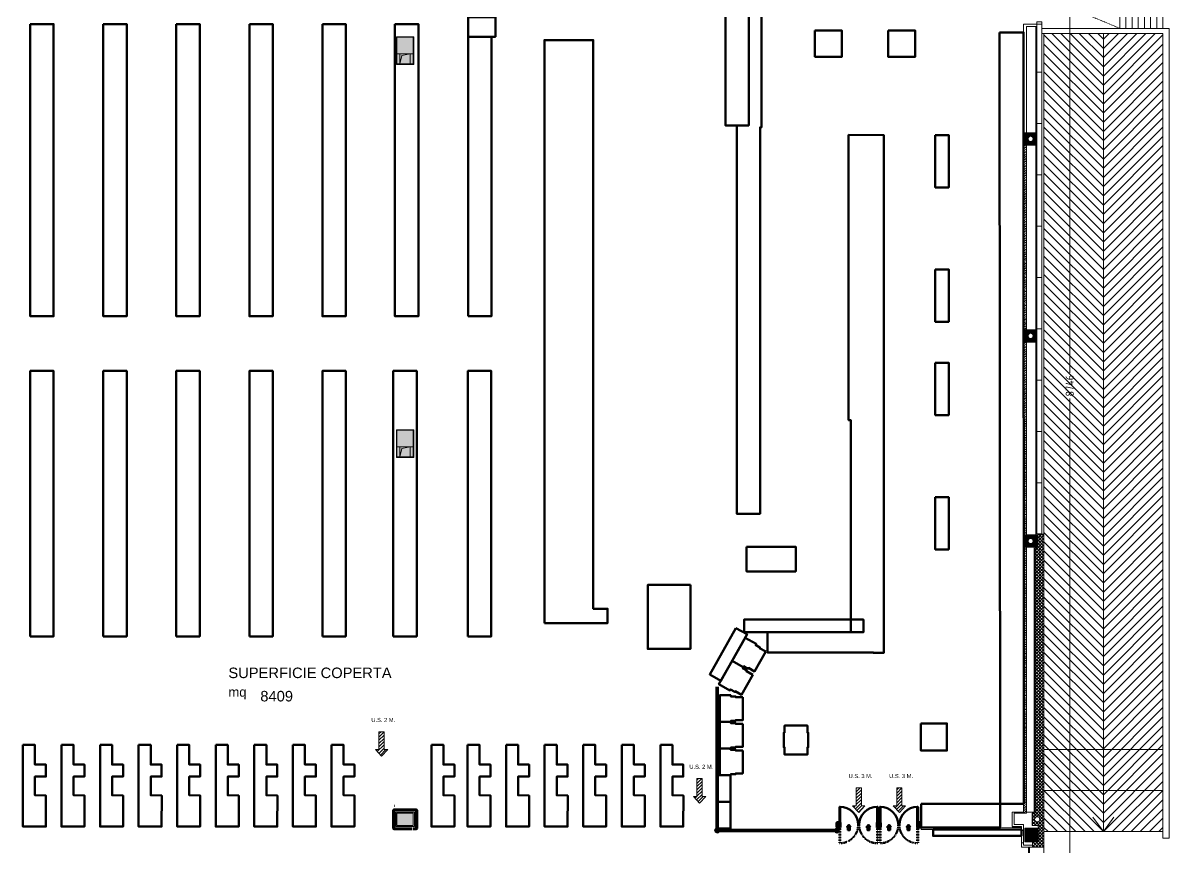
# Model space of a CAD drawing. Header units: millimetres. Extents: x 153 to 11230, y 154 to 10357.
# Drawn here: x 5411 to 10998, y 2504 to 6520 of the extents above; entities that cross this region are included whole.
import ezdxf
from ezdxf.enums import TextEntityAlignment as Align

# ---------------------------------------------------------------- set-up
doc = ezdxf.new("R2010")
doc.units = ezdxf.units.MM
for name, pattern in [('HIDDEN', [9.525, 6.35, -3.175]), ('HIDDEN1', [0.1, 0.05, -0.05]), ('HIDDEN3', [0.25, 0.125, -0.125]), ('PUNTEGGIATA', [0.2, 0, -0.2])]:
    doc.linetypes.add(name, pattern=pattern)
doc.layers.get('Defpoints').update_dxf_attribs({"lineweight": 0})
for name, color, linetype, lineweight in [('410_STRUTTURE_001-AM_0', 7, 'Continuous', 0), ('420_MURATURE_001-AM_0', 4, 'Continuous', 0), ('430_TAVOLATI_001-AM_0', 3, 'Continuous', 0), ('434_CARTONGESSI_001-AM_0', 54, 'Continuous', 0), ('438_FOROMETRIE_001-AM_0', 7, 'Continuous', 0), ('440_ALTRI_ELEMENTI_001-AM_0', 31, 'Continuous', 50), ('441_SERRAMENTI_001-AM_0', 1, 'Continuous', 0), ('445_QUOTE_ALTIMETRICHE_001-AM_0', 2, 'Continuous', 0), ('449_ASCENSORI_RAMPE_001-AM_0', 43, 'Continuous', 0), ('461_LAYOUT_SCHEMA_001-AM_0', 11, 'Continuous', 50), ('471_TESTI_POLIGONI_001-AM_0', 221, 'Continuous', 0), ('480_CAMPITURE_SIMB_REI_001-AM_0', 30, 'Continuous', 0), ('481_SIMBOLI_VVF_001-AM_0', 30, 'Continuous', 0), ('490_CAMPITURE_001-AM_0', 9, 'Continuous', 0), ('491_OMBREGGIATURE_001-AM_0', 253, 'Continuous', 0), ('AM_0', 7, 'Continuous', 50)]:
    doc.layers.add(name, color=color, linetype=linetype, lineweight=lineweight)
doc.styles.add('AREA', font='arial.ttf')
doc.styles.get("Standard").update_dxf_attribs({"font": 'isocp.shx'})
doc.dimstyles.new('QUOTE 100', dxfattribs={"dimtxt": 20, "dimasz": 10, "dimexe": 20, "dimexo": 50, "dimgap": 10, "dimtad": 0, "dimlfac": 0.01, "dimzin": 1, "dimtxsty": 'Standard', "dimblk": 'ARCHTICK', "dimcen": 10, "dimclrd": 256, "dimclre": 256, "dimclrt": 256, "dimadec": 0, "dimazin": 0, "dimtfac": 1, "dimtofl": 0, "dimtmove": 1, "dimatfit": 3, "dimfxl": 1, "dimtolj": 1, "dimtzin": 0, "dimlwd": -1, "dimlwe": -1, "dimarcsym": 0})
pattern_1 = [(45, (15182.442, -17305.76), (-11.313708, 11.313708), []), (45, (15193.756, -17305.76), (-11.313708, 11.313708), [8, -4])]

# ---------------------------------------------------------------- blocks, each defined once
blk = doc.blocks.new('_ArchTick')
at = {"layer": 'AM_0', "color": 0, "const_width": 0.15}
blk.add_lwpolyline([(-0.5, -0.5), (0.5, 0.5)], dxfattribs=at)
blk = doc.blocks.new('*D107')
at = {"layer": '445_QUOTE_ALTIMETRICHE_001-AM_0', "transparency": 16777216}
for p, q in [((10390.4, 9125.2), (10534.1, 9125.2)), ((10514.1, 9125.2), (10514.1, 4815.2)), ((10514.1, 379.2), (10514.1, 4689.2)), ((10390.4, 379.2), (10534.1, 379.2))]:
    blk.add_line(p, q, dxfattribs=at)
at = {"layer": 'Defpoints', "color": 0, "transparency": 16777216}
for p in [(10340.4, 9125.2), (10340.4, 379.2), (10514.1, 379.2)]:
    blk.add_point(p, dxfattribs=at)
at = {"layer": '445_QUOTE_ALTIMETRICHE_001-AM_0', "transparency": 16777216, "xscale": 10, "yscale": 10, "zscale": 10}
for p, rotation in [((10514.1, 9125.2), 90), ((10514.1, 379.2), 270)]:
    blk.add_blockref('_ArchTick', p, dxfattribs=dict(at, rotation=rotation))
at = {"layer": '445_QUOTE_ALTIMETRICHE_001-AM_0', "transparency": 16777216, "insert": (10514.1, 4752.2), "char_height": 40, "attachment_point": 5, "rotation": 90}
blk.add_mtext('\\A1;8746', dxfattribs=at)
blk = doc.blocks.new('SUP-LOC')
at = {"style": 'AREA'}
blk.add_text('mq', height=20, dxfattribs=at).set_placement((7.7, -17.4))
for tag, p in [('NAME_LOC', (7.7, 22.3)), ('AREA_AREA', (62.9, -17.4))]:
    blk.add_attdef(tag, p, '', height=20, dxfattribs=at)
blk = doc.blocks.new('FRECCIA US ORIZZONTALE')
h = blk.add_hatch()
h.set_pattern_fill('ANSI31', color=256, scale=7, style=0)
h.set_pattern_definition([(45, (-5619.863, -3114.928), (-15.71545, 15.71545), [])])
h.paths.add_polyline_path([(0, 0), (-60, 65), (-25, 65), (-25, 240), (25, 240), (25, 65), (60, 65)])
blk.add_lwpolyline([(0, 0), (-60, 65), (-25, 65), (-25, 240), (25, 240), (25, 65), (60, 65)], close=True)
blk = doc.blocks.new('US')
at = {"rotation": 270}
blk.add_blockref('FRECCIA US ORIZZONTALE', (50, 0), dxfattribs=at)
blk = doc.blocks.new('A$C2b1de3b8')
h = blk.add_hatch(color=256)
h.dxf.hatch_style = 1
h.paths.add_polyline_path([(11.5, 100.5), (11.3, 100.7), (11, 100.9), (10.7, 101.1), (10.4, 101.2), (10.1, 101.2), (9.8, 101.3), (9.5, 101.3), (9.2, 101.3), (8.9, 101.2), (8.6, 101.2), (8.3, 101.1), (8, 100.9), (7.7, 100.7), (7.5, 100.5), (7.3, 100.3), (7.1, 100.1), (6.9, 99.8), (6.8, 99.5), (6.6, 99.2), (6.6, 98.9), (6.5, 98.6), (6.5, 98.3), (6.5, 98), (6.6, 97.7), (6.6, 97.4), (6.8, 97.1), (6.9, 96.8), (7.1, 96.5), (7.3, 96.3), (7.5, 96.1), (7.7, 95.9), (8, 95.7), (8.3, 95.6), (8.6, 95.5), (8.9, 95.4), (9.2, 95.3), (9.5, 95.3), (9.8, 95.3), (10.1, 95.4), (10.4, 95.5), (10.7, 95.6), (11, 95.7), (11.3, 95.9), (11.5, 96.1), (11.7, 96.3), (11.9, 96.5), (12.1, 96.8), (12.2, 97.1), (12.4, 97.4), (12.4, 97.7), (12.5, 98), (12.5, 98.3), (12.5, 98.6), (12.4, 98.9), (12.4, 99.2), (12.2, 99.5), (12.1, 99.8), (11.9, 100.1), (11.7, 100.3)])
h.paths.add_polyline_path([(11.7, 98.8), (11.7, 97.8), (7.2, 97.8), (7.2, 98.8)], flags=16)
h = blk.add_hatch(color=256)
h.dxf.hatch_style = 1
h.paths.add_polyline_path([(12.4, 78.8), (12.4, 79.1), (12.5, 79.4), (12.5, 79.7), (12.5, 80), (12.4, 80.3), (12.4, 80.6), (12.2, 80.9), (12.1, 81.2), (11.9, 81.5), (11.7, 81.7), (11.5, 81.9), (11.3, 82.1), (11, 82.3), (10.7, 82.4), (10.4, 82.5), (10.1, 82.6), (9.8, 82.7), (9.5, 82.7), (9.2, 82.7), (8.9, 82.6), (8.6, 82.5), (8.3, 82.4), (8, 82.3), (7.7, 82.1), (7.5, 81.9), (7.3, 81.7), (7.1, 81.5), (6.9, 81.2), (6.8, 80.9), (6.6, 80.6), (6.6, 80.3), (6.5, 80), (6.5, 79.7), (6.5, 79.4), (6.6, 79.1), (6.6, 78.8), (6.8, 78.5), (6.9, 78.2), (7.1, 77.9), (7.3, 77.7), (7.5, 77.5), (7.7, 77.3), (8, 77.1), (8.3, 76.9), (8.6, 76.8), (8.9, 76.8), (9.2, 76.7), (9.5, 76.7), (9.8, 76.7), (10.1, 76.8), (10.4, 76.8), (10.7, 76.9), (11, 77.1), (11.3, 77.3), (11.5, 77.5), (11.7, 77.7), (11.9, 77.9), (12.1, 78.2), (12.2, 78.5)])
h.paths.add_polyline_path([(10.2, 77.7), (8.7, 77.7), (8.7, 79.7), (7.5, 79.7), (9.5, 81.7), (11.5, 79.7), (10.2, 79.7)], flags=16)
h = blk.add_hatch(color=256)
h.dxf.hatch_style = 1
h.paths.add_polyline_path([(207.5, 100.5), (207.3, 100.7), (207, 100.9), (206.7, 101.1), (206.4, 101.2), (206.1, 101.2), (205.8, 101.3), (205.5, 101.3), (205.2, 101.3), (204.9, 101.2), (204.6, 101.2), (204.3, 101.1), (204, 100.9), (203.7, 100.7), (203.5, 100.5), (203.3, 100.3), (203.1, 100.1), (202.9, 99.8), (202.8, 99.5), (202.6, 99.2), (202.6, 98.9), (202.5, 98.6), (202.5, 98.3), (202.5, 98), (202.6, 97.7), (202.6, 97.4), (202.8, 97.1), (202.9, 96.8), (203.1, 96.5), (203.3, 96.3), (203.5, 96.1), (203.7, 95.9), (204, 95.7), (204.3, 95.6), (204.6, 95.5), (204.9, 95.4), (205.2, 95.3), (205.5, 95.3), (205.8, 95.3), (206.1, 95.4), (206.4, 95.5), (206.7, 95.6), (207, 95.7), (207.3, 95.9), (207.5, 96.1), (207.7, 96.3), (207.9, 96.5), (208.1, 96.8), (208.2, 97.1), (208.4, 97.4), (208.4, 97.7), (208.5, 98), (208.5, 98.3), (208.5, 98.6), (208.4, 98.9), (208.4, 99.2), (208.2, 99.5), (208.1, 99.8), (207.9, 100.1), (207.7, 100.3)])
h.paths.add_polyline_path([(207.7, 98.8), (207.7, 97.8), (203.2, 97.8), (203.2, 98.8)], flags=16)
h = blk.add_hatch(color=256)
h.dxf.hatch_style = 1
h.paths.add_polyline_path([(208.4, 78.8), (208.4, 79.1), (208.5, 79.4), (208.5, 79.7), (208.5, 80), (208.4, 80.3), (208.4, 80.6), (208.2, 80.9), (208.1, 81.2), (207.9, 81.5), (207.7, 81.7), (207.5, 81.9), (207.3, 82.1), (207, 82.3), (206.7, 82.4), (206.4, 82.5), (206.1, 82.6), (205.8, 82.7), (205.5, 82.7), (205.2, 82.7), (204.9, 82.6), (204.6, 82.5), (204.3, 82.4), (204, 82.3), (203.7, 82.1), (203.5, 81.9), (203.3, 81.7), (203.1, 81.5), (202.9, 81.2), (202.8, 80.9), (202.6, 80.6), (202.6, 80.3), (202.5, 80), (202.5, 79.7), (202.5, 79.4), (202.6, 79.1), (202.6, 78.8), (202.8, 78.5), (202.9, 78.2), (203.1, 77.9), (203.3, 77.7), (203.5, 77.5), (203.7, 77.3), (204, 77.1), (204.3, 76.9), (204.6, 76.8), (204.9, 76.8), (205.2, 76.7), (205.5, 76.7), (205.8, 76.7), (206.1, 76.8), (206.4, 76.8), (206.7, 76.9), (207, 77.1), (207.3, 77.3), (207.5, 77.5), (207.7, 77.7), (207.9, 77.9), (208.1, 78.2), (208.2, 78.5)])
h.paths.add_polyline_path([(206.2, 77.7), (204.7, 77.7), (204.7, 79.7), (203.5, 79.7), (205.5, 81.7), (207.5, 79.7), (206.2, 79.7)], flags=16)
h = blk.add_hatch(color=256)
h.dxf.hatch_style = 1
h.paths.add_polyline_path([(403.5, 100.5), (403.3, 100.7), (403, 100.9), (402.7, 101.1), (402.4, 101.2), (402.1, 101.2), (401.8, 101.3), (401.5, 101.3), (401.2, 101.3), (400.9, 101.2), (400.6, 101.2), (400.3, 101.1), (400, 100.9), (399.7, 100.7), (399.5, 100.5), (399.3, 100.3), (399.1, 100.1), (398.9, 99.8), (398.8, 99.5), (398.6, 99.2), (398.6, 98.9), (398.5, 98.6), (398.5, 98.3), (398.5, 98), (398.6, 97.7), (398.6, 97.4), (398.8, 97.1), (398.9, 96.8), (399.1, 96.5), (399.3, 96.3), (399.5, 96.1), (399.7, 95.9), (400, 95.7), (400.3, 95.6), (400.6, 95.5), (400.9, 95.4), (401.2, 95.3), (401.5, 95.3), (401.8, 95.3), (402.1, 95.4), (402.4, 95.5), (402.7, 95.6), (403, 95.7), (403.3, 95.9), (403.5, 96.1), (403.7, 96.3), (403.9, 96.5), (404.1, 96.8), (404.2, 97.1), (404.4, 97.4), (404.4, 97.7), (404.5, 98), (404.5, 98.3), (404.5, 98.6), (404.4, 98.9), (404.4, 99.2), (404.2, 99.5), (404.1, 99.8), (403.9, 100.1), (403.7, 100.3)])
h.paths.add_polyline_path([(403.7, 98.8), (403.7, 97.8), (399.2, 97.8), (399.2, 98.8)], flags=16)
h = blk.add_hatch(color=256)
h.dxf.hatch_style = 1
h.paths.add_polyline_path([(404.4, 78.8), (404.4, 79.1), (404.5, 79.4), (404.5, 79.7), (404.5, 80), (404.4, 80.3), (404.4, 80.6), (404.2, 80.9), (404.1, 81.2), (403.9, 81.5), (403.7, 81.7), (403.5, 81.9), (403.3, 82.1), (403, 82.3), (402.7, 82.4), (402.4, 82.5), (402.1, 82.6), (401.8, 82.7), (401.5, 82.7), (401.2, 82.7), (400.9, 82.6), (400.6, 82.5), (400.3, 82.4), (400, 82.3), (399.7, 82.1), (399.5, 81.9), (399.3, 81.7), (399.1, 81.5), (398.9, 81.2), (398.8, 80.9), (398.6, 80.6), (398.6, 80.3), (398.5, 80), (398.5, 79.7), (398.5, 79.4), (398.6, 79.1), (398.6, 78.8), (398.8, 78.5), (398.9, 78.2), (399.1, 77.9), (399.3, 77.7), (399.5, 77.5), (399.7, 77.3), (400, 77.1), (400.3, 76.9), (400.6, 76.8), (400.9, 76.8), (401.2, 76.7), (401.5, 76.7), (401.8, 76.7), (402.1, 76.8), (402.4, 76.8), (402.7, 76.9), (403, 77.1), (403.3, 77.3), (403.5, 77.5), (403.7, 77.7), (403.9, 77.9), (404.1, 78.2), (404.2, 78.5)])
h.paths.add_polyline_path([(402.2, 77.7), (400.7, 77.7), (400.7, 79.7), (399.5, 79.7), (401.5, 81.7), (403.5, 79.7), (402.2, 79.7)], flags=16)
at = {"linetype": 'Continuous'}
for points in [[(14, 102), (14, 176)], [(18, 101.7), (18, 176)], [(197, 101.7), (197, 176)], [(201, 102), (201, 176)], [(210, 102), (210, 176)], [(214, 101.7), (214, 176)], [(393, 101.7), (393, 176)], [(397, 102), (397, 176)], [(0, 100), (0, 78)], [(0.6, 101.4), (9.5, 92.5)], [(0.6, 76.6), (9.5, 85.5)], [(17, 102), (2, 102)], [(2, 76), (17, 76)], [(18.4, 101.4), (9.5, 92.5)], [(9.5, 92.5), (9.5, 85.5)], [(18.4, 76.6), (9.5, 85.5)], [(19, 78), (19, 100)], [(196, 78), (196, 100)], [(196.6, 101.4), (205.5, 92.5)], [(196.6, 76.6), (205.5, 85.5)], [(198, 102), (213, 102)], [(213, 76), (198, 76)], [(214.4, 101.4), (205.5, 92.5)], [(205.5, 92.5), (205.5, 85.5)], [(214.4, 76.6), (205.5, 85.5)], [(215, 78), (215, 100)], [(392, 78), (392, 100)], [(392.6, 101.4), (401.5, 92.5)], [(392.6, 76.6), (401.5, 85.5)], [(394, 102), (409, 102)], [(409, 76), (394, 76)], [(410.4, 101.4), (401.5, 92.5)], [(401.5, 92.5), (401.5, 85.5)], [(410.4, 76.6), (401.5, 85.5)], [(411, 100), (411, 78)]]:
    blk.add_lwpolyline(points, dxfattribs=at)
for points in [[(12.5, 98.3), (12.5, 98.6), (12.4, 98.9), (12.4, 99.2), (12.2, 99.5), (12.1, 99.8), (11.9, 100.1), (11.7, 100.3), (11.5, 100.5), (11.3, 100.7), (11, 100.9), (10.7, 101.1), (10.4, 101.2), (10.1, 101.2), (9.8, 101.3), (9.5, 101.3), (9.2, 101.3), (8.9, 101.2), (8.6, 101.2), (8.3, 101.1), (8, 100.9), (7.7, 100.7), (7.5, 100.5), (7.3, 100.3), (7.1, 100.1), (6.9, 99.8), (6.8, 99.5), (6.6, 99.2), (6.6, 98.9), (6.5, 98.6), (6.5, 98.3), (6.5, 98), (6.6, 97.7), (6.6, 97.4), (6.8, 97.1), (6.9, 96.8), (7.1, 96.5), (7.3, 96.3), (7.5, 96.1), (7.7, 95.9), (8, 95.7), (8.3, 95.6), (8.6, 95.5), (8.9, 95.4), (9.2, 95.3), (9.5, 95.3), (9.8, 95.3), (10.1, 95.4), (10.4, 95.5), (10.7, 95.6), (11, 95.7), (11.3, 95.9), (11.5, 96.1), (11.7, 96.3), (11.9, 96.5), (12.1, 96.8), (12.2, 97.1), (12.4, 97.4), (12.4, 97.7), (12.5, 98)], [(12.5, 79.7), (12.5, 80), (12.4, 80.3), (12.4, 80.6), (12.2, 80.9), (12.1, 81.2), (11.9, 81.5), (11.7, 81.7), (11.5, 81.9), (11.3, 82.1), (11, 82.3), (10.7, 82.4), (10.4, 82.5), (10.1, 82.6), (9.8, 82.7), (9.5, 82.7), (9.2, 82.7), (8.9, 82.6), (8.6, 82.5), (8.3, 82.4), (8, 82.3), (7.7, 82.1), (7.5, 81.9), (7.3, 81.7), (7.1, 81.5), (6.9, 81.2), (6.8, 80.9), (6.6, 80.6), (6.6, 80.3), (6.5, 80), (6.5, 79.7), (6.5, 79.4), (6.6, 79.1), (6.6, 78.8), (6.8, 78.5), (6.9, 78.2), (7.1, 77.9), (7.3, 77.7), (7.5, 77.5), (7.7, 77.3), (8, 77.1), (8.3, 76.9), (8.6, 76.8), (8.9, 76.8), (9.2, 76.7), (9.5, 76.7), (9.8, 76.7), (10.1, 76.8), (10.4, 76.8), (10.7, 76.9), (11, 77.1), (11.3, 77.3), (11.5, 77.5), (11.7, 77.7), (11.9, 77.9), (12.1, 78.2), (12.2, 78.5), (12.4, 78.8), (12.4, 79.1), (12.5, 79.4)], [(7.2, 98.8), (11.7, 98.8), (11.7, 97.8), (7.2, 97.8)], [(7.5, 79.7), (9.5, 81.7), (11.5, 79.7), (10.2, 79.7), (10.2, 77.7), (8.7, 77.7), (8.7, 79.7)], [(70, 79), (65, 79), (65, 64), (55, 64), (55, 79), (50, 79), (60, 89)], [(165, 79), (160, 79), (160, 64), (150, 64), (150, 79), (145, 79), (155, 89)], [(208.5, 98.3), (208.5, 98.6), (208.4, 98.9), (208.4, 99.2), (208.2, 99.5), (208.1, 99.8), (207.9, 100.1), (207.7, 100.3), (207.5, 100.5), (207.3, 100.7), (207, 100.9), (206.7, 101.1), (206.4, 101.2), (206.1, 101.2), (205.8, 101.3), (205.5, 101.3), (205.2, 101.3), (204.9, 101.2), (204.6, 101.2), (204.3, 101.1), (204, 100.9), (203.7, 100.7), (203.5, 100.5), (203.3, 100.3), (203.1, 100.1), (202.9, 99.8), (202.8, 99.5), (202.6, 99.2), (202.6, 98.9), (202.5, 98.6), (202.5, 98.3), (202.5, 98), (202.6, 97.7), (202.6, 97.4), (202.8, 97.1), (202.9, 96.8), (203.1, 96.5), (203.3, 96.3), (203.5, 96.1), (203.7, 95.9), (204, 95.7), (204.3, 95.6), (204.6, 95.5), (204.9, 95.4), (205.2, 95.3), (205.5, 95.3), (205.8, 95.3), (206.1, 95.4), (206.4, 95.5), (206.7, 95.6), (207, 95.7), (207.3, 95.9), (207.5, 96.1), (207.7, 96.3), (207.9, 96.5), (208.1, 96.8), (208.2, 97.1), (208.4, 97.4), (208.4, 97.7), (208.5, 98)], [(208.5, 79.7), (208.5, 80), (208.4, 80.3), (208.4, 80.6), (208.2, 80.9), (208.1, 81.2), (207.9, 81.5), (207.7, 81.7), (207.5, 81.9), (207.3, 82.1), (207, 82.3), (206.7, 82.4), (206.4, 82.5), (206.1, 82.6), (205.8, 82.7), (205.5, 82.7), (205.2, 82.7), (204.9, 82.6), (204.6, 82.5), (204.3, 82.4), (204, 82.3), (203.7, 82.1), (203.5, 81.9), (203.3, 81.7), (203.1, 81.5), (202.9, 81.2), (202.8, 80.9), (202.6, 80.6), (202.6, 80.3), (202.5, 80), (202.5, 79.7), (202.5, 79.4), (202.6, 79.1), (202.6, 78.8), (202.8, 78.5), (202.9, 78.2), (203.1, 77.9), (203.3, 77.7), (203.5, 77.5), (203.7, 77.3), (204, 77.1), (204.3, 76.9), (204.6, 76.8), (204.9, 76.8), (205.2, 76.7), (205.5, 76.7), (205.8, 76.7), (206.1, 76.8), (206.4, 76.8), (206.7, 76.9), (207, 77.1), (207.3, 77.3), (207.5, 77.5), (207.7, 77.7), (207.9, 77.9), (208.1, 78.2), (208.2, 78.5), (208.4, 78.8), (208.4, 79.1), (208.5, 79.4)], [(203.2, 98.8), (207.7, 98.8), (207.7, 97.8), (203.2, 97.8)], [(203.5, 79.7), (205.5, 81.7), (207.5, 79.7), (206.2, 79.7), (206.2, 77.7), (204.7, 77.7), (204.7, 79.7)], [(266, 79), (261, 79), (261, 64), (251, 64), (251, 79), (246, 79), (256, 89)], [(361, 79), (356, 79), (356, 64), (346, 64), (346, 79), (341, 79), (351, 89)], [(404.5, 98.3), (404.5, 98.6), (404.4, 98.9), (404.4, 99.2), (404.2, 99.5), (404.1, 99.8), (403.9, 100.1), (403.7, 100.3), (403.5, 100.5), (403.3, 100.7), (403, 100.9), (402.7, 101.1), (402.4, 101.2), (402.1, 101.2), (401.8, 101.3), (401.5, 101.3), (401.2, 101.3), (400.9, 101.2), (400.6, 101.2), (400.3, 101.1), (400, 100.9), (399.7, 100.7), (399.5, 100.5), (399.3, 100.3), (399.1, 100.1), (398.9, 99.8), (398.8, 99.5), (398.6, 99.2), (398.6, 98.9), (398.5, 98.6), (398.5, 98.3), (398.5, 98), (398.6, 97.7), (398.6, 97.4), (398.8, 97.1), (398.9, 96.8), (399.1, 96.5), (399.3, 96.3), (399.5, 96.1), (399.7, 95.9), (400, 95.7), (400.3, 95.6), (400.6, 95.5), (400.9, 95.4), (401.2, 95.3), (401.5, 95.3), (401.8, 95.3), (402.1, 95.4), (402.4, 95.5), (402.7, 95.6), (403, 95.7), (403.3, 95.9), (403.5, 96.1), (403.7, 96.3), (403.9, 96.5), (404.1, 96.8), (404.2, 97.1), (404.4, 97.4), (404.4, 97.7), (404.5, 98)], [(404.5, 79.7), (404.5, 80), (404.4, 80.3), (404.4, 80.6), (404.2, 80.9), (404.1, 81.2), (403.9, 81.5), (403.7, 81.7), (403.5, 81.9), (403.3, 82.1), (403, 82.3), (402.7, 82.4), (402.4, 82.5), (402.1, 82.6), (401.8, 82.7), (401.5, 82.7), (401.2, 82.7), (400.9, 82.6), (400.6, 82.5), (400.3, 82.4), (400, 82.3), (399.7, 82.1), (399.5, 81.9), (399.3, 81.7), (399.1, 81.5), (398.9, 81.2), (398.8, 80.9), (398.6, 80.6), (398.6, 80.3), (398.5, 80), (398.5, 79.7), (398.5, 79.4), (398.6, 79.1), (398.6, 78.8), (398.8, 78.5), (398.9, 78.2), (399.1, 77.9), (399.3, 77.7), (399.5, 77.5), (399.7, 77.3), (400, 77.1), (400.3, 76.9), (400.6, 76.8), (400.9, 76.8), (401.2, 76.7), (401.5, 76.7), (401.8, 76.7), (402.1, 76.8), (402.4, 76.8), (402.7, 76.9), (403, 77.1), (403.3, 77.3), (403.5, 77.5), (403.7, 77.7), (403.9, 77.9), (404.1, 78.2), (404.2, 78.5), (404.4, 78.8), (404.4, 79.1), (404.5, 79.4)], [(399.2, 98.8), (403.7, 98.8), (403.7, 97.8), (399.2, 97.8)], [(399.5, 79.7), (401.5, 81.7), (403.5, 79.7), (402.2, 79.7), (402.2, 77.7), (400.7, 77.7), (400.7, 79.7)]]:
    blk.add_lwpolyline(points, close=True, dxfattribs=at)
at = {"linetype": 'HIDDEN1', "ltscale": 0.25, "flags": 128}
for points in [[(13, 76), (13, 102)], [(202, 76), (202, 102)], [(209, 76), (209, 102)], [(398, 76), (398, 102)]]:
    blk.add_lwpolyline(points, dxfattribs=at)
at = {"linetype": 'HIDDEN1', "flags": 128}
for points in [[(14, 87.5), (14, 2)], [(18, 87.5), (18, 2)], [(197, 87.5), (197, 2)], [(201, 87.5), (201, 2)], [(210, 87.5), (210, 2)], [(214, 87.5), (214, 2)], [(393, 87.5), (393, 2)], [(397, 87.5), (397, 2)]]:
    blk.add_lwpolyline(points, dxfattribs=at)
at = {"linetype": 'PUNTEGGIATA', "ltscale": 2.5}
for centre in [(16, 89), (199, 89), (212, 89), (395, 89)]:
    blk.add_circle(centre, 2.5, dxfattribs=at)
at = {"linetype": 'Continuous'}
for centre, radius, start, end in [((16, 176), 2, 0, 180), ((16, 89), 89, 0, 90), ((212, 176), 2, 0, 180), ((212, 89), 89, 0, 90), ((2, 78), 2, 180, 270), ((17, 100), 2, 0, 90), ((198, 78), 2, 180, 270), ((213, 100), 2, 0, 90), ((394, 78), 2, 180, 270), ((409, 100), 2, 0, 90)]:
    blk.add_arc(centre, radius, start, end, dxfattribs=at)
at = {"linetype": 'Continuous', "extrusion": (0, 0, -1)}
for centre, radius, start, end in [((-199, 89), 89, 0, 90), ((-199, 176), 2, 0, 180), ((-395, 89), 89, 0, 90), ((-395, 176), 2, 0, 180), ((-2, 100), 2, 0, 90), ((-17, 78), 2, 180, 270), ((-198, 100), 2, 0, 90), ((-213, 78), 2, 180, 270), ((-394, 100), 2, 0, 90), ((-409, 78), 2, 180, 270)]:
    blk.add_arc(centre, radius, start, end, dxfattribs=at)
at = {"linetype": 'HIDDEN1', "extrusion": (0, 0, -1)}
for centre, radius, end in [((-16, 89), 89, 270), ((-212, 89), 89, 270), ((-199, 2), 2, 0), ((-395, 2), 2, 0)]:
    blk.add_arc(centre, radius, 180, end, dxfattribs=at)
at = {"linetype": 'HIDDEN1'}
for centre, radius, end in [((199, 89), 89, 270), ((395, 89), 89, 270), ((16, 2), 2, 0), ((212, 2), 2, 0)]:
    blk.add_arc(centre, radius, 180, end, dxfattribs=at)
for points in [[(60, 89), (50, 79), (70, 79)], [(55, 79), (65, 79), (55, 64), (65, 64)], [(155, 89), (145, 79), (165, 79)], [(150, 79), (160, 79), (150, 64), (160, 64)], [(256, 89), (246, 79), (266, 79)], [(251, 79), (261, 79), (251, 64), (261, 64)], [(351, 89), (341, 79), (361, 79)], [(346, 79), (356, 79), (346, 64), (356, 64)]]:
    blk.add_solid(points)

msp = doc.modelspace()

# ---------------------------------------------------------------- hatches: boundary and pattern name
at = {"layer": '410_STRUTTURE_001-AM_0'}
h = msp.add_hatch(color=256, dxfattribs=at)
h.paths.add_polyline_path([(7314.315, 6450.208), (7274.315, 6450.208), (7274.315, 6422.77, -0.41421356), (7286.815, 6410.27), (7314.315, 6410.27)])
h.paths.add_polyline_path([(7274.315, 6450.208), (7234.315, 6450.208), (7234.315, 6410.27), (7261.815, 6410.27, -0.41421356), (7274.315, 6422.77)])
h.paths.add_polyline_path([(7274.315, 6397.77, -0.41274985), (7261.816, 6410.208), (7234.315, 6410.208), (7234.315, 6370.208), (7274.315, 6370.208)])
h.paths.add_polyline_path([(7314.315, 6410.208), (7286.815, 6410.208, -0.41274985), (7274.315, 6397.77), (7274.315, 6370.208), (7299.315, 6370.208), (7314.315, 6370.208)])
h.paths.add_polyline_path([(7286.815, 6410.208), (7274.315, 6410.208), (7274.315, 6397.77, 0.41274985)])
h.paths.add_polyline_path([(7274.315, 6422.77), (7274.315, 6410.27), (7286.815, 6410.27, 0.41421356)])
h.paths.add_polyline_path([(7274.315, 6422.77, 0.41421356), (7261.815, 6410.27), (7274.315, 6410.27)], flags=16)
h.paths.add_polyline_path([(7274.315, 6410.208), (7261.816, 6410.208, 0.41274985), (7274.315, 6397.77)], flags=17)
h = msp.add_hatch(color=256, dxfattribs=at)
h.paths.add_polyline_path([(10323.315, 5985.205), (10293.315, 5985.205), (10293.315, 5955.205), (10310.815, 5955.205, -0.41421356), (10323.315, 5967.705)])
h.paths.add_polyline_path([(10353.315, 5985.205), (10323.315, 5985.205), (10323.315, 5967.705, -0.41421356), (10335.815, 5955.205), (10353.315, 5955.205)])
h.paths.add_polyline_path([(10353.315, 5955.205), (10335.815, 5955.205, -0.41421356), (10323.315, 5942.705), (10323.315, 5925.205), (10353.315, 5925.205)])
h.paths.add_polyline_path([(10323.315, 5942.705, -0.41421356), (10310.815, 5955.205), (10293.315, 5955.205), (10293.315, 5925.205), (10323.315, 5925.205)])
h = msp.add_hatch(color=256, dxfattribs=at)
h.paths.add_polyline_path([(10323.315, 5025.205), (10293.315, 5025.205), (10293.315, 4995.205), (10310.815, 4995.205, -0.41421356), (10323.315, 5007.705)])
h.paths.add_polyline_path([(10353.315, 5025.205), (10323.315, 5025.205), (10323.315, 5007.705, -0.41421356), (10335.815, 4995.205), (10353.315, 4995.205)])
h.paths.add_polyline_path([(10353.315, 4995.205), (10335.815, 4995.205, -0.41421356), (10323.315, 4982.705), (10323.315, 4965.205), (10353.315, 4965.205)])
h.paths.add_polyline_path([(10323.315, 4982.705, -0.41421356), (10310.815, 4995.205), (10293.315, 4995.205), (10293.315, 4965.205), (10323.315, 4965.205)])
h = msp.add_hatch(color=256, dxfattribs=at)
h.paths.add_polyline_path([(7314.315, 4535.208), (7274.315, 4535.208), (7274.315, 4507.708, -0.41421356), (7286.815, 4495.208), (7314.315, 4495.208)])
h.paths.add_polyline_path([(7274.315, 4507.708), (7274.315, 4495.208), (7286.815, 4495.208, 0.41421356)], flags=16)
h.paths.add_polyline_path([(7274.315, 4507.708, 0.41421356), (7261.815, 4495.208), (7274.315, 4495.208)])
h.paths.add_polyline_path([(7274.315, 4495.208), (7261.815, 4495.208, 0.41421356), (7274.315, 4482.708)], flags=17)
h.paths.add_polyline_path([(7286.815, 4495.208), (7274.315, 4495.208), (7274.315, 4482.708, 0.41421356)], flags=16)
h.paths.add_polyline_path([(7314.315, 4495.208), (7286.815, 4495.208, -0.41421356), (7274.315, 4482.708), (7274.315, 4455.208), (7314.315, 4455.208)])
h.paths.add_polyline_path([(7274.315, 4535.208), (7234.315, 4535.208), (7234.315, 4495.208), (7261.815, 4495.208, -0.41421356), (7274.315, 4507.708)])
h.paths.add_polyline_path([(7274.315, 4482.708, -0.41421356), (7261.815, 4495.208), (7234.315, 4495.208), (7234.315, 4455.208), (7274.315, 4455.208)])
h = msp.add_hatch(color=256, dxfattribs=at)
h.paths.add_polyline_path([(10323.315, 4025.208), (10293.315, 4025.208), (10293.315, 3995.208), (10310.815, 3995.208, -0.41421356), (10323.315, 4007.708)])
h.paths.add_polyline_path([(10353.315, 4025.208), (10323.315, 4025.208), (10323.315, 4007.708, -0.41421356), (10335.815, 3995.208), (10353.315, 3995.208)])
h.paths.add_polyline_path([(10353.315, 3995.208), (10335.815, 3995.208, -0.41421356), (10323.315, 3982.708), (10323.315, 3965.208), (10353.315, 3965.208)])
h.paths.add_polyline_path([(10323.315, 3982.708, -0.41421356), (10310.815, 3995.208), (10293.315, 3995.208), (10293.315, 3965.208), (10323.315, 3965.208)])
msp.add_hatch(color=256, dxfattribs=at).paths.add_polyline_path([(10295.315, 2596.617), (10355.315, 2596.617), (10355.315, 2529.208), (10295.315, 2529.208)])
at = {"layer": '490_CAMPITURE_001-AM_0'}
h = msp.add_hatch(dxfattribs=at)
h.set_pattern_fill('ANSI31', color=256, scale=10, angle=90, style=0)
h.set_pattern_definition([(135, (10678.315, 2579.208), (-22.45064, -22.45064), [])])
h.paths.add_polyline_path([(10678.315, 6468.534), (10388.315, 6468.534), (10388.315, 2579.208), (10678.315, 2579.208)])
h = msp.add_hatch(dxfattribs=at)
h.set_pattern_fill('ANSI31', color=256, scale=10, style=0)
h.set_pattern_definition([(45, (10678.315, 2579.208), (-22.45064, 22.45064), [])])
h.paths.add_polyline_path([(10968.315, 6468.534), (10678.315, 6468.534), (10678.315, 2579.208), (10968.315, 2579.208)])
h = msp.add_hatch(dxfattribs=at)
h.set_pattern_fill('ANSI33', color=256, scale=64, style=0)
h.set_pattern_definition(pattern_1)
h.paths.add_polyline_path([(10289.315, 4995.205), (10293.315, 4995.205), (10293.315, 5025.205), (10302.815, 5025.205), (10302.815, 5925.205), (10293.315, 5925.205), (10293.315, 5955.205), (10289.315, 5955.205)])
h = msp.add_hatch(dxfattribs=at)
h.set_pattern_fill('ANSI33', color=256, scale=64, style=0)
h.set_pattern_definition(pattern_1)
h.paths.add_polyline_path([(10302.815, 4495.208), (10289.315, 4495.208), (10289.315, 3995.208), (10293.315, 3995.208), (10293.315, 4025.208), (10302.815, 4025.208)])
h.paths.add_polyline_path([(10289.315, 4495.208), (10302.815, 4495.208), (10302.815, 4965.205), (10293.315, 4965.205), (10293.315, 4995.205), (10289.315, 4995.205)])
h = msp.add_hatch(dxfattribs=at)
h.set_pattern_fill('ANSI37', color=256, scale=90, style=0)
h.set_pattern_definition([(45, (15182.442, -17305.759), (-7.954951, 7.954951), []), (135, (15182.442, -17305.759), (-7.954951, -7.954951), [])])
h.paths.add_polyline_path([(10358.315, 3995.208), (10388.315, 3995.208), (10388.315, 4029.208), (10358.315, 4029.208)])
h.paths.add_polyline_path([(10388.315, 3995.208), (10358.315, 3995.208), (10358.315, 3960.208), (10345.315, 3960.208), (10345.315, 2669.208), (10330.315, 2669.208), (10330.315, 2639.208), (10343.029, 2639.208, -1.00013498), (10368.029, 2639.208), (10388.315, 2639.208)])
h.paths.add_polyline_path([(10360.315, 2529.208), (10333.315, 2529.208), (10333.315, 2504.208), (10388.315, 2504.208), (10388.315, 2639.208), (10368.029, 2639.208, -0.99986504), (10343.029, 2639.208), (10330.315, 2639.208), (10330.315, 2609.208), (10360.315, 2609.208)])
at = {"layer": '490_CAMPITURE_001-AM_0', "linetype": 'Continuous'}
h = msp.add_hatch(dxfattribs=at)
h.set_pattern_fill('ANSI37', color=256, scale=75, style=0)
h.set_pattern_definition([(45, (15182.442, -17305.759), (-6.629126, 6.629126), []), (135, (15182.442, -17305.759), (-6.629126, -6.629126), [])])
h.paths.add_polyline_path([(10378.315, 4029.208), (10358.315, 4029.208), (10358.315, 4025.208), (10378.315, 4025.208)])
h.paths.add_polyline_path([(10388.315, 4029.208), (10378.315, 4029.208), (10378.315, 4025.208), (10379.315, 4025.208), (10388.315, 4025.208)])
at = {"layer": '490_CAMPITURE_001-AM_0'}
h = msp.add_hatch(dxfattribs=at)
h.set_pattern_fill('ANSI33', color=256, scale=64, style=0)
h.set_pattern_definition(pattern_1)
h.paths.add_polyline_path([(10302.815, 2743.022, 0.04234133), (10289.315, 2747.227), (10289.315, 2669.208), (10302.815, 2669.208)])
h.paths.add_polyline_path([(10302.815, 3965.208), (10293.315, 3965.208), (10293.315, 3995.208), (10289.315, 3995.208), (10289.315, 2747.227, -0.04234133), (10302.815, 2743.022)])

# ---------------------------------------------------------------- linework, layer by layer
at = {"layer": '410_STRUTTURE_001-AM_0', "linetype": 'Continuous'}
for points in [[(7234.315, 6370.208), (7314.315, 6370.208), (7314.315, 6450.208), (7234.315, 6450.208)], [(10293.315, 5925.205), (10353.315, 5925.205), (10353.315, 5985.205), (10293.315, 5985.205)], [(10293.315, 4965.205), (10353.315, 4965.205), (10353.315, 5025.205), (10293.315, 5025.205)], [(7234.315, 4455.208), (7314.315, 4455.208), (7314.315, 4535.208), (7234.315, 4535.208)], [(10293.315, 3965.208), (10353.315, 3965.208), (10353.315, 4025.208), (10293.315, 4025.208)], [(7234.315, 2609.208), (7314.315, 2609.208), (7314.315, 2669.208), (7234.315, 2669.208)]]:
    msp.add_lwpolyline(points, close=True, dxfattribs=at)
at = {"layer": '410_STRUTTURE_001-AM_0'}
msp.add_lwpolyline([(10295.315, 2596.617), (10355.315, 2596.617), (10355.315, 2529.208), (10295.315, 2529.208)], close=True, dxfattribs=at)
at = {"layer": '410_STRUTTURE_001-AM_0', "linetype": 'Continuous'}
for centre in [(10323.315, 5955.205), (10323.315, 4995.205), (10323.315, 3995.208)]:
    msp.add_circle(centre, 12.5, dxfattribs=at)
at = {"layer": '410_STRUTTURE_001-AM_0'}
msp.add_solid([(7234.315, 2669.208), (7314.315, 2669.208), (7234.315, 2609.208), (7314.315, 2609.208)], dxfattribs=at)
at = {"layer": '420_MURATURE_001-AM_0'}
for p, q in [((10378.312, 6514.025), (10353.313, 6514.025)), ((10353.315, 6514.025), (10353.315, 4029.708)), ((10998.315, 6493.534), (10378.314, 6493.534)), ((10378.315, 4029.708), (10378.315, 6514.025)), ((10998.315, 6493.534), (10998.315, 2547.649)), ((10968.315, 6468.534), (10378.315, 6468.534)), ((10968.315, 2547.649), (10968.315, 6468.534)), ((10353.315, 6279.708), (10378.315, 6279.708)), ((10353.315, 6029.708), (10378.315, 6029.708)), ((10353.315, 5779.708), (10378.315, 5779.708)), ((10353.315, 5529.708), (10378.315, 5529.708)), ((10353.315, 5279.708), (10378.315, 5279.708)), ((10353.315, 5029.708), (10378.315, 5029.708)), ((10353.315, 4779.708), (10378.315, 4779.708)), ((10353.315, 4529.708), (10378.315, 4529.708)), ((10353.315, 4279.708), (10378.315, 4279.708)), ((10353.315, 4029.708), (10378.315, 4029.708)), ((10358.315, 4029.208), (10358.315, 3960.208)), ((10358.315, 4029.208), (10388.315, 4029.208)), ((10388.315, 4029.208), (10388.315, 2504.208)), ((10345.315, 3960.208), (10345.315, 2669.208)), ((10345.315, 3960.208), (10358.315, 3960.208)), ((10345.315, 2669.208), (10330.315, 2669.208)), ((10330.315, 2669.208), (10330.315, 2609.208)), ((10330.315, 2609.208), (10360.315, 2609.208)), ((10360.315, 2609.208), (10360.315, 2529.208)), ((10333.315, 2529.208), (10360.315, 2529.208)), ((10333.315, 2529.208), (10333.315, 2504.208)), ((10968.315, 2547.649), (10998.315, 2547.649)), ((10333.315, 2504.208), (10388.315, 2504.208))]:
    msp.add_line(p, q, dxfattribs=at)
at = {"layer": '420_MURATURE_001-AM_0', "linetype": 'Continuous'}
msp.add_line((10353.315, 5529.708), (10378.315, 5529.708), dxfattribs=at)
at = {"layer": '420_MURATURE_001-AM_0'}
msp.add_circle((10355.529, 2639.21), 12.5, dxfattribs=at)
at = {"layer": '430_TAVOLATI_001-AM_0', "linetype": 'Continuous'}
for p, q in [((10289.315, 6514.025), (10289.315, 2669.208)), ((10353.315, 6514.025), (10289.315, 6514.025)), ((10302.815, 6502.525), (10302.815, 5985.205)), ((10353.315, 6502.525), (10302.815, 6502.525)), ((10348.315, 6502.525), (10348.315, 5985.205)), ((10302.815, 5925.205), (10302.815, 5025.205)), ((10348.315, 5925.205), (10348.315, 5025.205)), ((10302.815, 4965.205), (10302.815, 4025.208)), ((10348.315, 4965.205), (10348.315, 4025.208)), ((10302.815, 3965.208), (10302.815, 2669.208)), ((10340.315, 3965.208), (10340.315, 2674.208)), ((10289.315, 2674.025), (10233.315, 2674.025)), ((10233.315, 2674.025), (10233.315, 2604.208)), ((10243.315, 2669.208), (10243.315, 2614.208)), ((10302.815, 2669.208), (10243.315, 2669.208)), ((10340.315, 2674.208), (10302.815, 2674.208)), ((10233.315, 2604.208), (10278.315, 2604.208)), ((10243.315, 2614.208), (10288.315, 2614.208)), ((10278.315, 2604.208), (10278.315, 2504.208)), ((10288.315, 2614.208), (10288.315, 2514.208)), ((10288.315, 2514.208), (10333.315, 2514.208)), ((10278.315, 2504.208), (10333.315, 2504.208))]:
    msp.add_line(p, q, dxfattribs=at)
at = {"layer": '430_TAVOLATI_001-AM_0'}
for p, q in [((10278.315, 2584.117), (10288.315, 2584.117)), ((10278.315, 2524.117), (10288.315, 2524.117))]:
    msp.add_line(p, q, dxfattribs=at)
at = {"layer": '430_TAVOLATI_001-AM_0', "linetype": 'Continuous'}
msp.add_lwpolyline([(9789.981, 2600.616), (10232.972, 2599.799), (10277.972, 2599.799), (10277.972, 2589.799), (9789.964, 2589.799), (9789.981, 2600.616)], dxfattribs=at)
at = {"layer": '434_CARTONGESSI_001-AM_0'}
for points in [[(7231.815, 6452.708), (7316.815, 6452.708), (7316.815, 6317.708), (7231.815, 6317.708)], [(7234.315, 6320.208), (7234.315, 6450.208), (7314.315, 6450.208), (7314.315, 6320.208)], [(7231.815, 4537.708), (7316.815, 4537.708), (7316.815, 4402.708), (7231.815, 4402.708)], [(7234.315, 4405.208), (7234.315, 4535.208), (7314.315, 4535.208), (7314.315, 4405.208)], [(7229.315, 2674.208), (7229.315, 2604.208), (7319.315, 2604.208), (7319.315, 2674.208)]]:
    msp.add_lwpolyline(points, close=True, dxfattribs=at)
at = {"layer": '438_FOROMETRIE_001-AM_0'}
for points in [[(7249.315, 6370.208), (7249.315, 6320.27), (7299.315, 6320.27), (7299.315, 6370.208)], [(7249.315, 6370.208), (7249.315, 6320.27), (7257.578, 6361.945), (7299.315, 6370.208)], [(7249.315, 4455.145), (7249.315, 4405.208), (7299.315, 4405.208), (7299.315, 4455.145)], [(7249.315, 4455.145), (7249.315, 4405.208), (7257.578, 4446.882), (7299.315, 4455.145)]]:
    msp.add_lwpolyline(points, close=True, dxfattribs=at)
at = {"layer": '440_ALTRI_ELEMENTI_001-AM_0'}
for points in [[(7216.315, 2683.208), (7216.315, 2595.208)], [(7220.315, 2705.208), (7223.015, 2705.208)], [(7328.315, 2687.208), (7220.315, 2687.208)], [(7328.315, 2683.208), (7220.315, 2683.208)], [(7220.315, 2683.208), (7220.315, 2595.208)], [(7328.315, 2595.208), (7328.315, 2683.208)], [(7332.315, 2595.208), (7332.315, 2683.208)], [(7220.315, 2595.208), (7223.015, 2595.208)], [(7220.315, 2591.208), (7307.315, 2591.208)], [(7223.015, 2595.208), (7307.315, 2595.208)], [(7311.315, 2595.208), (7328.315, 2595.208)], [(7311.315, 2591.208), (7328.315, 2591.208)]]:
    msp.add_lwpolyline(points, dxfattribs=at)
for centre, start, end in [((7220.315, 2683.208), 90, 180), ((7328.315, 2683.208), 0, 90), ((7220.315, 2595.208), 180, 270), ((7328.315, 2595.208), 270, 0)]:
    msp.add_arc(centre, 4, start, end, dxfattribs=at)
at = {"layer": '441_SERRAMENTI_001-AM_0', "linetype": 'HIDDEN3'}
for p, q in [((10312.315, 2504.208), (10312.315, 1904.208)), ((10317.315, 2504.208), (10317.315, 1904.208))]:
    msp.add_line(p, q, dxfattribs=at)
at = {"layer": '441_SERRAMENTI_001-AM_0'}
msp.add_line((10388.315, 2504.208), (10388.315, 1904.208), dxfattribs=at)
at = {"layer": '449_ASCENSORI_RAMPE_001-AM_0', "linetype": 'Continuous'}
for p, q in [((10758.315, 6809.516), (10758.315, 6493.534)), ((10788.315, 6809.516), (10788.315, 6493.534)), ((10818.315, 6809.516), (10818.315, 6493.534)), ((10848.315, 6809.516), (10848.315, 6493.534)), ((10878.315, 6809.516), (10878.315, 6493.534)), ((10908.315, 6809.516), (10908.315, 6493.534)), ((10938.315, 6809.516), (10938.315, 6493.534)), ((10968.315, 6809.516), (10968.315, 6493.534))]:
    msp.add_line(p, q, dxfattribs=at)
at = {"layer": '449_ASCENSORI_RAMPE_001-AM_0'}
for p, q in [((10678.315, 2579.208), (10678.315, 6468.534)), ((10388.315, 2979.208), (10968.315, 2979.208)), ((10388.315, 2779.208), (10968.315, 2779.208)), ((10388.315, 2579.208), (10968.315, 2579.208))]:
    msp.add_line(p, q, dxfattribs=at)
at = {"layer": '449_ASCENSORI_RAMPE_001-AM_0', "linetype": 'HIDDEN'}
msp.add_lwpolyline([(10381.537, 6651.881), (10758.315, 6493.534)], dxfattribs=at)
at = {"layer": '449_ASCENSORI_RAMPE_001-AM_0'}
for points in [[(10353.313, 6514.025), (10353.313, 6525.523), (10378.313, 6525.523), (10378.313, 6514.025)], [(10678.315, 2579.283), (10626.899, 2650.442)], [(10678.315, 2579.283), (10729.732, 2650.442)]]:
    msp.add_lwpolyline(points, dxfattribs=at)
at = {"layer": '461_LAYOUT_SCHEMA_001-AM_0'}
for p, q in [((8797.837, 2581.535), (9377.136, 2581.535)), ((8798.592, 2587.535), (9377.136, 2587.535))]:
    msp.add_line(p, q, dxfattribs=at)
for points in [[(8835.315, 7280.615), (8835.315, 6020.615), (8890.717, 6020.615), (8890.717, 6020.615), (8949.314, 6020.615), (8949.314, 6020.615), (8949.315, 6770.615), (8949.315, 6770.615), (8949.315, 7280.615), (8835.315, 7280.615)], [(8890.717, 6020.615), (8890.717, 4128.557), (9004.717, 4128.556), (9004.717, 6010.626), (9011.315, 6010.626), (9011.315, 6770.615), (8949.315, 6770.615), (8949.315, 6021.736), (8949.314, 6020.615)], [(7694.815, 6452.712), (7580.815, 6452.713), (7580.816, 6547.712), (7714.816, 6547.712), (7714.816, 6452.712), (7694.816, 6452.712)], [(5447.023, 6514.718), (5561.023, 6514.718), (5561.023, 5090.666), (5447.023, 5090.666)], [(5803.023, 6514.718), (5917.023, 6514.718), (5917.023, 5090.666), (5803.023, 5090.666)], [(6159.023, 6514.718), (6273.023, 6514.718), (6273.023, 5090.666), (6159.023, 5090.666)], [(6515.023, 6514.718), (6629.023, 6514.718), (6629.023, 5090.666), (6515.023, 5090.666)], [(6871.023, 6514.718), (6985.023, 6514.718), (6985.023, 5090.666), (6871.023, 5090.666)], [(7224.815, 6514.718), (7338.815, 6514.718), (7338.815, 5090.666), (7224.815, 5090.666)], [(9271.717, 6483.122), (9403.717, 6483.122), (9403.717, 6355.643), (9271.717, 6355.643)], [(9628.717, 6483.043), (9760.717, 6483.043), (9760.717, 6355.643), (9628.717, 6355.643)], [(7580.818, 5090.666), (7694.813, 5090.666), (7694.813, 6452.713), (7580.818, 6452.713)], [(10172.315, 6474.025), (10289.315, 6474.025), (10289.861, 2714.025), (10175.315, 2714.025)], [(9041.379, 3550.536), (9041.379, 3451.536), (9557.379, 3451.536), (9557.379, 3450.536), (9607.379, 3450.536), (9607.379, 5973.536), (9436.379, 5974.536), (9436.379, 4584.536), (9446.379, 4584.536), (9446.379, 3612.536), (9508.379, 3612.536), (9508.379, 3550.536)], [(9858.409, 5973.536), (9924.409, 5973.536), (9924.409, 5718.736), (9858.409, 5718.736)], [(9858.409, 5318.736), (9924.409, 5318.736), (9924.409, 5063.936), (9858.409, 5063.936)], [(9858.409, 4863.936), (9924.409, 4863.936), (9924.409, 4609.136), (9858.409, 4609.136)], [(5447.029, 3530.626), (5561.024, 3530.626), (5561.024, 4824.655), (5447.029, 4824.655)], [(5803.029, 3530.632), (5917.024, 3530.632), (5917.024, 4824.66), (5803.029, 4824.66)], [(6159.028, 3530.632), (6273.023, 3530.632), (6273.023, 4824.66), (6159.028, 4824.66)], [(6515.028, 3530.632), (6629.023, 3530.632), (6629.023, 4824.66), (6515.028, 4824.66)], [(6871.028, 3530.632), (6985.023, 3530.632), (6985.023, 4824.66), (6871.028, 4824.66)], [(7216.69, 3530.626), (7330.685, 3530.626), (7330.685, 4824.655), (7216.69, 4824.655)], [(7580.093, 3530.632), (7694.088, 3530.632), (7694.088, 4824.66), (7580.093, 4824.66)], [(9858.409, 4209.136), (9924.409, 4209.136), (9924.409, 3954.336), (9858.409, 3954.336)], [(8938.517, 3967.729), (9178.517, 3967.729), (9178.517, 3847.729), (8938.517, 3847.729)], [(8665.009, 3781.517), (8457.009, 3781.517), (8457.009, 3469.517), (8665.009, 3469.517)], [(9446.379, 3550.536), (8926.379, 3550.536), (8926.379, 3612.536), (9446.379, 3612.536)], [(8887.062, 3571.573), (8941.064, 3541.113), (8813.468, 3314.901), (8759.327, 3345.114)], [(9032.699, 3456.669), (8978.018, 3359.727), (8947.535, 3376.921), (8945.57, 3373.437), (8924.404, 3385.376), (8921.776, 3380.716), (8867.773, 3411.177), (8931.64, 3524.406), (8985.644, 3493.945), (8983.015, 3489.286), (9004.18, 3477.347), (9002.215, 3473.863)], [(8968.831, 3343.439), (8914.15, 3246.498), (8883.667, 3263.692), (8881.702, 3260.208), (8860.537, 3272.146), (8857.908, 3267.486), (8803.905, 3297.947), (8867.773, 3411.177), (8921.776, 3380.716), (8919.148, 3376.056), (8940.313, 3364.118), (8938.348, 3360.634)], [(8920.609, 3234.569), (8920.609, 3123.269), (8885.611, 3123.269), (8885.611, 3119.269), (8861.311, 3119.269), (8861.311, 3113.919), (8808.311, 3113.919), (8808.311, 3243.919), (8861.311, 3243.919), (8861.311, 3238.569), (8885.611, 3238.569), (8885.611, 3234.569)], [(8920.609, 3104.569), (8920.609, 2993.269), (8885.611, 2993.269), (8885.611, 2989.269), (8861.311, 2989.269), (8861.311, 2983.919), (8808.311, 2983.919), (8808.311, 3113.919), (8861.311, 3113.919), (8861.311, 3108.569), (8885.611, 3108.569), (8885.611, 3104.569)], [(9123.795, 3061.458), (9123.795, 3096.458), (9235.095, 3096.458), (9235.095, 3061.458), (9239.095, 3061.458), (9239.095, 2989.988), (9235.095, 2989.988), (9235.095, 2955.058), (9123.795, 2955.058), (9123.795, 2990.058), (9119.795, 2990.058), (9119.795, 3061.458)], [(9788.315, 3106.33), (9915.715, 3106.33), (9915.715, 2974.33), (9788.315, 2974.33)], [(5411.212, 3001.519), (5411.212, 2604.209), (5523.116, 2604.209), (5523.661, 2755.164), (5470.014, 2756.364), (5470.014, 2847.916), (5523.116, 2847.916), (5523.116, 2905.815), (5470.014, 2905.818), (5470.014, 3001.519)], [(5599.212, 3001.519), (5599.212, 2604.209), (5711.116, 2604.209), (5711.661, 2755.164), (5658.014, 2756.364), (5658.014, 2847.916), (5711.116, 2847.916), (5711.116, 2905.815), (5658.014, 2905.818), (5658.014, 3001.519)], [(5787.212, 3001.518), (5787.212, 2604.209), (5899.116, 2604.209), (5899.661, 2755.164), (5846.014, 2756.363), (5846.014, 2847.916), (5899.116, 2847.916), (5899.116, 2905.815), (5846.014, 2905.818), (5846.014, 3001.518)], [(5975.212, 3001.518), (5975.212, 2604.209), (6087.116, 2604.209), (6087.661, 2755.163), (6034.014, 2756.363), (6034.014, 2847.916), (6087.116, 2847.916), (6087.116, 2905.815), (6034.014, 2905.817), (6034.014, 3001.518)], [(6163.212, 3001.518), (6163.212, 2604.209), (6275.116, 2604.209), (6275.661, 2755.163), (6222.014, 2756.363), (6222.014, 2847.916), (6275.116, 2847.916), (6275.116, 2905.815), (6222.014, 2905.817), (6222.014, 3001.518)], [(6351.212, 3001.517), (6351.212, 2604.208), (6463.116, 2604.208), (6463.661, 2755.162), (6410.014, 2756.362), (6410.014, 2847.915), (6463.116, 2847.915), (6463.116, 2905.814), (6410.014, 2905.816), (6410.014, 3001.517)], [(6539.212, 3001.518), (6539.212, 2604.209), (6651.116, 2604.209), (6651.661, 2755.163), (6598.014, 2756.363), (6598.014, 2847.916), (6651.116, 2847.916), (6651.116, 2905.815), (6598.014, 2905.817), (6598.014, 3001.518)], [(6727.212, 3001.518), (6727.212, 2604.209), (6839.116, 2604.209), (6839.661, 2755.163), (6786.014, 2756.363), (6786.014, 2847.915), (6839.116, 2847.915), (6839.116, 2905.815), (6786.014, 2905.817), (6786.014, 3001.518)], [(6915.212, 3001.518), (6915.212, 2604.209), (7027.116, 2604.209), (7027.661, 2755.163), (6974.014, 2756.363), (6974.014, 2847.915), (7027.116, 2847.915), (7027.116, 2905.815), (6974.014, 2905.817), (6974.014, 3001.518)], [(7402.412, 3001.517), (7402.412, 2604.208), (7514.315, 2604.208), (7514.861, 2755.162), (7461.214, 2756.362), (7461.214, 2847.915), (7514.315, 2847.915), (7514.316, 2905.814), (7461.214, 2905.816), (7461.214, 3001.517)], [(7578.412, 3001.517), (7578.412, 2604.208), (7690.315, 2604.208), (7690.861, 2755.162), (7637.214, 2756.362), (7637.214, 2847.915), (7690.315, 2847.915), (7690.316, 2905.814), (7637.214, 2905.816), (7637.214, 3001.517)], [(7766.412, 3001.518), (7766.412, 2604.208), (7878.315, 2604.208), (7878.861, 2755.163), (7825.214, 2756.363), (7825.214, 2847.915), (7878.315, 2847.915), (7878.316, 2905.815), (7825.214, 2905.817), (7825.214, 3001.518)], [(7954.412, 3001.517), (7954.412, 2604.208), (8066.315, 2604.208), (8066.861, 2755.162), (8013.214, 2756.362), (8013.214, 2847.915), (8066.315, 2847.915), (8066.316, 2905.814), (8013.214, 2905.816), (8013.214, 3001.517)], [(8142.412, 3001.518), (8142.412, 2604.208), (8254.315, 2604.208), (8254.861, 2755.163), (8201.214, 2756.363), (8201.214, 2847.915), (8254.315, 2847.915), (8254.316, 2905.814), (8201.214, 2905.817), (8201.214, 3001.518)], [(8330.412, 3001.518), (8330.412, 2604.208), (8442.315, 2604.208), (8442.861, 2755.163), (8389.214, 2756.363), (8389.214, 2847.915), (8442.315, 2847.915), (8442.316, 2905.814), (8389.214, 2905.817), (8389.214, 3001.518)], [(8518.412, 3001.518), (8518.412, 2604.208), (8630.315, 2604.208), (8630.861, 2755.163), (8577.214, 2756.363), (8577.214, 2847.915), (8630.315, 2847.915), (8630.316, 2905.814), (8577.214, 2905.817), (8577.214, 3001.517)], [(8919.909, 2974.569), (8919.909, 2863.269), (8884.911, 2863.269), (8884.911, 2859.269), (8860.611, 2859.269), (8860.611, 2853.919), (8807.611, 2853.919), (8807.611, 2983.919), (8860.611, 2983.919), (8860.611, 2978.569), (8884.911, 2978.569), (8884.911, 2974.569)], [(8860.611, 2723.919), (8798.611, 2723.919), (8798.611, 2853.919), (8860.611, 2853.919)], [(8860.611, 2593.919), (8798.611, 2593.919), (8798.611, 2723.919), (8860.611, 2723.919)], [(9790.315, 2714.025), (10175.315, 2714.025), (10175.315, 2600.025), (9790.315, 2600.025)], [(9790.315, 2714.025), (10175.315, 2714.025), (10175.315, 2600.025), (9790.315, 2600.025)], [(9847.972, 2589.799), (10278.315, 2589.799), (10278.315, 2558.799), (9847.972, 2558.799)]]:
    msp.add_lwpolyline(points, close=True, dxfattribs=at)
for points in [[(7953.301, 3595.734), (8261.301, 3595.734), (8261.301, 3665.734), (8191.301, 3665.734), (8191.301, 6436.734), (7953.301, 6436.734), (7953.301, 3595.734)], [(8792.611, 3284.452), (8792.611, 2587.501)], [(8798.611, 2587.514), (8798.611, 3284.452)]]:
    msp.add_lwpolyline(points, dxfattribs=at)
for centre, radius in [((8795.617, 2584.862), 4), ((8795.617, 2584.862), 2.5), ((9379.781, 2584.535), 4), ((9379.781, 2584.535), 2.5)]:
    msp.add_circle(centre, radius, dxfattribs=at)
for centre, start, end in [((8795.617, 2584.862), 108.444237, 339.500709), ((8795.617, 2584.862), 16.342773, 71.627269), ((9379.781, 2584.535), 198.40848, 161.59152)]:
    msp.add_arc(centre, 9.5, start, end, dxfattribs=at)
at = {"layer": '490_CAMPITURE_001-AM_0'}
for points in [[(10388.315, 2579.208), (10678.315, 2579.208), (10678.315, 6468.534), (10388.315, 6468.534)], [(10678.315, 6468.534), (10968.315, 6468.534), (10968.315, 2579.208), (10678.315, 2579.208)]]:
    msp.add_lwpolyline(points, close=True, dxfattribs=at)
at = {"layer": '491_OMBREGGIATURE_001-AM_0', "color": 254}
for points in [[(7231.815, 6452.708), (7316.815, 6452.708), (7231.815, 6317.708), (7316.815, 6317.708)], [(7231.815, 4537.708), (7316.815, 4537.708), (7231.815, 4402.708), (7316.815, 4402.708)]]:
    msp.add_solid(points, dxfattribs=at)

# ---------------------------------------------------------------- block references
at = {"layer": '461_LAYOUT_SCHEMA_001-AM_0'}
msp.add_blockref('A$C2b1de3b8', (9377.554, 2522.725), dxfattribs=at)
at = {"layer": '471_TESTI_POLIGONI_001-AM_0'}
ref = msp.add_blockref('SUP-LOC', (6395.25, 3276.731), dxfattribs=dict(at, xscale=2.278125, yscale=2.278125, zscale=2.278125))
ref.add_attrib('NAME_LOC', 'SUPERFICIE COPERTA', (6412.79, 3327.478), dxfattribs={"layer": '0', "height": 51.25781, "style": 'AREA'})
ref.add_attrib('AREA_AREA', '8409', (6568.458, 3213.858), dxfattribs={"layer": '0', "height": 51.2578, "style": 'AREA'})
at = {"layer": '481_SIMBOLI_VVF_001-AM_0', "xscale": 0.5, "yscale": 0.5, "zscale": 0.5, "rotation": 89.99999999999999}
for p in [(7159.341, 2921.406), (8709.524, 2693.072), (9485.91, 2647.925), (9683.559, 2647.925)]:
    msp.add_blockref('US', p, dxfattribs=at)

# ---------------------------------------------------------------- texts
at = {"layer": '480_CAMPITURE_SIMB_REI_001-AM_0', "style": 'AREA'}
msp.add_text('U.S. 2 M.', height=20, dxfattribs=at).set_placement((7167.858, 3123.674), align=Align.MIDDLE_CENTER)
at = {"layer": '481_SIMBOLI_VVF_001-AM_0', "style": 'AREA'}
for s, p in [('U.S. 2 M.', (8718.041, 2895.341)), ('U.S. 3 M.', (9494.427, 2850.194)), ('U.S. 3 M.', (9692.076, 2850.194))]:
    msp.add_text(s, height=20, dxfattribs=at).set_placement(p, align=Align.MIDDLE_CENTER)

# ---------------------------------------------------------------- dimensions: what is measured, and where the dimension line sits
at = {"layer": '445_QUOTE_ALTIMETRICHE_001-AM_0'}
dim = msp.add_linear_dim(base=(10514.071, 379.208), p1=(10340.42, 9125.208), p2=(10340.42, 379.208), angle=90, text='8746', dimstyle='QUOTE 100', override={"dimtxt": 40, "dimarcsym": 1}, dxfattribs=at)
dim.commit()
dim.dimension.update_dxf_attribs({"geometry": '*D107', "text_midpoint": (10514.071, 4752.208)})

doc.saveas('drawing.dxf')
